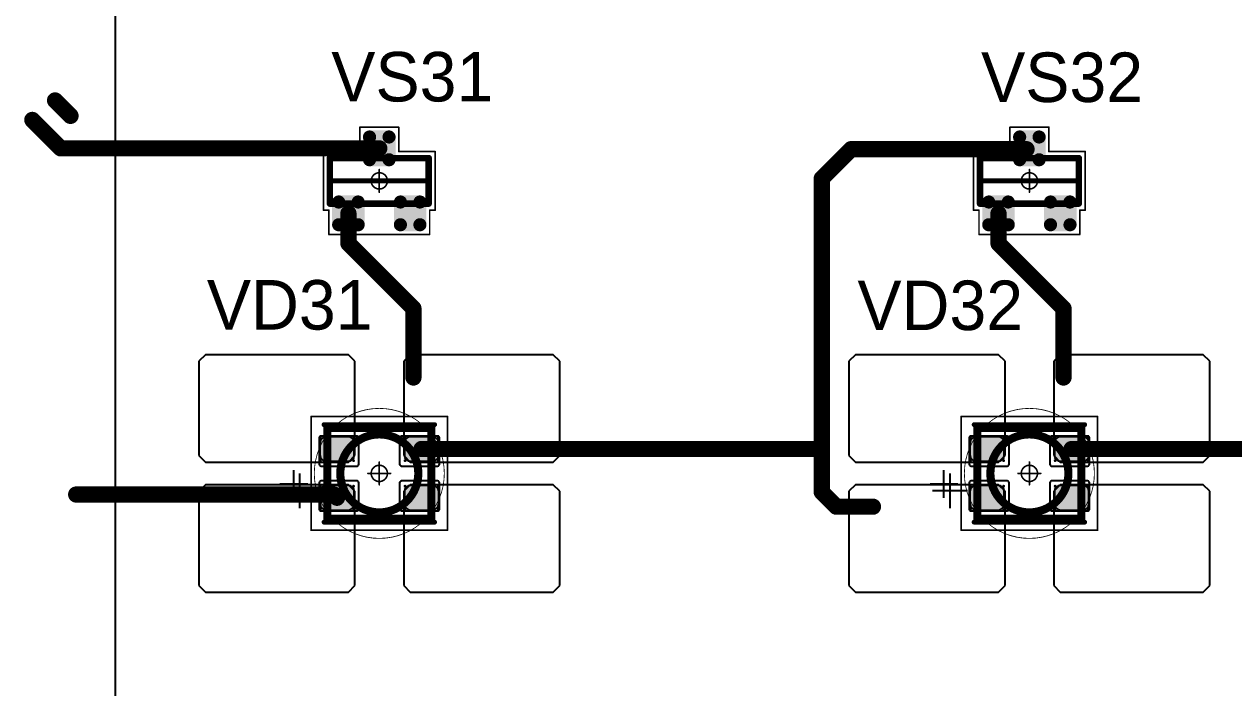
# Model space of a CAD drawing. Header units: millimetres. Extents: x 0 to 400, y 0 to 511.
# Drawn here: x 49.07 to 86.29, y 214.9 to 235.32 of the extents above; entities that cross this region are included whole.
import ezdxf

# ---------------------------------------------------------------- set-up
doc = ezdxf.new("R2010")
doc.units = ezdxf.units.MM
for name, color, linetype in [('Mechanical13', 56, 'Continuous'), ('Mechanical15', 56, 'Continuous'), ('Mechanical2', 216, 'Continuous'), ('TopLayer', 1, 'Continuous'), ('TopOverlay', 2, 'Continuous'), ('TopPaste', 8, 'Continuous'), ('TopSolder', 216, 'Continuous')]:
    doc.layers.add(name, color=color, linetype=linetype)

# ---------------------------------------------------------------- blocks, each defined once
blk = doc.blocks.new('SOT23_565')
at = {"layer": 'Mechanical13', "const_width": 0.2}
for points in [[(-0.7, 1.52), (0.7, 1.52)], [(-0.7, 1.52), (-0.7, -1.52)], [(0.7, 1.52), (0.7, -1.52)], [(-0.7, -1.52), (0.7, -1.52)]]:
    blk.add_lwpolyline(points, dxfattribs=at)
at = {"layer": 'Mechanical13', "const_width": 0.1}
for points in [[(-0.75, 1.52, 1), (-0.65, 1.52, 1)], [(-0.75, 1.52, 1), (-0.65, 1.52, 1)], [(0.65, 1.52, 1), (0.75, 1.52, 1)], [(0.65, 1.52, 1), (0.75, 1.52, 1)], [(-0.75, -1.52, 1), (-0.65, -1.52, 1)], [(-0.75, -1.52, 1), (-0.65, -1.52, 1)], [(0.65, -1.52, 1), (0.75, -1.52, 1)], [(0.65, -1.52, 1), (0.75, -1.52, 1)]]:
    blk.add_lwpolyline(points, format="xyb", close=True, dxfattribs=at)
at = {"layer": 'Mechanical15', "const_width": 0.05}
for points in [[(-1.65, 1.55), (-1.65, -1.55)], [(-1.65, 1.55), (-0.9, 1.55)], [(-0.9, 1.72), (-0.9, 1.55)], [(-0.9, 1.72), (0.9, 1.72)], [(0.9, 1.72), (0.9, 0.6)], [(0, 0.35), (0, -0.35)], [(0.9, 0.6), (1.65, 0.6)], [(1.65, 0.6), (1.65, -0.6)], [(-0.35, 0), (0.35, 0)], [(0.9, -0.6), (1.65, -0.6)], [(0.9, -0.6), (0.9, -1.72)], [(-1.65, -1.55), (-0.9, -1.55)], [(-0.9, -1.55), (-0.9, -1.72)], [(-0.9, -1.72), (0.9, -1.72)]]:
    blk.add_lwpolyline(points, dxfattribs=at)
at = {"layer": 'Mechanical15'}
for points, const_width in [([(-1.662, 1.55, 1), (-1.637, 1.55, 1)], 0.025), ([(-1.662, 1.55, 1), (-1.637, 1.55, 1)], 0.025), ([(-0.913, 1.72, 1), (-0.888, 1.72, 1)], 0.025), ([(-0.913, 1.72, 1), (-0.888, 1.72, 1)], 0.025), ([(-0.913, 1.55, 1), (-0.888, 1.55, 1)], 0.025), ([(-0.913, 1.55, 1), (-0.888, 1.55, 1)], 0.025), ([(0.888, 1.72, 1), (0.913, 1.72, 1)], 0.025), ([(0.888, 1.72, 1), (0.913, 1.72, 1)], 0.025), ([(-0.012, 0.35, 1), (0.012, 0.35, 1)], 0.025), ([(0.888, 0.6, 1), (0.913, 0.6, 1)], 0.025), ([(0.888, 0.6, 1), (0.913, 0.6, 1)], 0.025), ([(1.637, 0.6, 1), (1.662, 0.6, 1)], 0.025), ([(1.637, 0.6, 1), (1.662, 0.6, 1)], 0.025), ([(-0.362, 0, 1), (-0.337, 0, 1)], 0.025), ([(0.25, 0, 1), (-0.25, 0, 1)], 0.05), ([(-0.262, 0, 1), (-0.238, 0, 1)], 0.025), ([(0.238, 0, 1), (0.262, 0, 1)], 0.025), ([(0.337, 0, 1), (0.362, 0, 1)], 0.025), ([(-0.012, -0.35, 1), (0.012, -0.35, 1)], 0.025), ([(0.888, -0.6, 1), (0.913, -0.6, 1)], 0.025), ([(0.888, -0.6, 1), (0.913, -0.6, 1)], 0.025), ([(1.637, -0.6, 1), (1.662, -0.6, 1)], 0.025), ([(1.637, -0.6, 1), (1.662, -0.6, 1)], 0.025), ([(-1.662, -1.55, 1), (-1.637, -1.55, 1)], 0.025), ([(-1.662, -1.55, 1), (-1.637, -1.55, 1)], 0.025), ([(-0.913, -1.55, 1), (-0.888, -1.55, 1)], 0.025), ([(-0.913, -1.55, 1), (-0.888, -1.55, 1)], 0.025), ([(-0.913, -1.72, 1), (-0.888, -1.72, 1)], 0.025), ([(-0.913, -1.72, 1), (-0.888, -1.72, 1)], 0.025), ([(0.888, -1.72, 1), (0.913, -1.72, 1)], 0.025), ([(0.888, -1.72, 1), (0.913, -1.72, 1)], 0.025)]:
    blk.add_lwpolyline(points, format="xyb", close=True, dxfattribs=dict(at, const_width=const_width))
at = {"layer": 'TopLayer', "const_width": 0.1}
for points in [[(-1.4, 1.25, 1), (-1.3, 1.25, 1)], [(-0.7, 1.25, 1), (-0.6, 1.25, 1)], [(-1.4, 0.65, 1), (-1.3, 0.65, 1)], [(-0.7, 0.65, 1), (-0.6, 0.65, 1)], [(0.6, 0.3, 1), (0.7, 0.3, 1)], [(1.3, 0.3, 1), (1.4, 0.3, 1)], [(0.6, -0.3, 1), (0.7, -0.3, 1)], [(1.3, -0.3, 1), (1.4, -0.3, 1)], [(-1.4, -0.65, 1), (-1.3, -0.65, 1)], [(-0.7, -0.65, 1), (-0.6, -0.65, 1)], [(-1.4, -1.25, 1), (-1.3, -1.25, 1)], [(-0.7, -1.25, 1), (-0.6, -1.25, 1)]]:
    blk.add_lwpolyline(points, format="xyb", close=True, dxfattribs=at)
at = {"layer": 'TopLayer'}
for points in [[(-1.45, 1.25), (-1.45, 0.65), (-0.55, 1.25), (-0.55, 0.65)], [(-1.35, 1.35), (-1.35, 0.55), (-0.65, 1.35), (-0.65, 0.55)], [(0.65, 0.4), (0.65, -0.4), (1.35, 0.4), (1.35, -0.4)], [(0.55, 0.3), (0.55, -0.3), (1.45, 0.3), (1.45, -0.3)], [(-1.45, -0.65), (-1.45, -1.25), (-0.55, -0.65), (-0.55, -1.25)], [(-1.35, -0.55), (-1.35, -1.35), (-0.65, -0.55), (-0.65, -1.35)]]:
    blk.add_solid(points, dxfattribs=at)
at = {"layer": 'TopOverlay', "const_width": 0.15}
blk.add_lwpolyline([(0, 1.5), (0, -1.5)], dxfattribs=at)
at = {"layer": 'TopOverlay', "const_width": 0.075}
for points in [[(-0.038, 1.5, 1), (0.038, 1.5, 1)], [(-0.038, -1.5, 1), (0.038, -1.5, 1)]]:
    blk.add_lwpolyline(points, format="xyb", close=True, dxfattribs=at)
at = {"layer": 'TopPaste', "const_width": 0.075}
for points in [[(-1.387, 1.25, 1), (-1.313, 1.25, 1)], [(-0.687, 1.25, 1), (-0.613, 1.25, 1)], [(-1.387, 0.65, 1), (-1.313, 0.65, 1)], [(-0.687, 0.65, 1), (-0.613, 0.65, 1)], [(0.613, 0.3, 1), (0.687, 0.3, 1)], [(1.313, 0.3, 1), (1.387, 0.3, 1)], [(0.613, -0.3, 1), (0.687, -0.3, 1)], [(1.313, -0.3, 1), (1.387, -0.3, 1)], [(-1.387, -0.65, 1), (-1.313, -0.65, 1)], [(-0.687, -0.65, 1), (-0.613, -0.65, 1)], [(-1.387, -1.25, 1), (-1.313, -1.25, 1)], [(-0.687, -1.25, 1), (-0.613, -1.25, 1)]]:
    blk.add_lwpolyline(points, format="xyb", close=True, dxfattribs=at)
at = {"layer": 'TopPaste'}
for points in [[(-1.425, 1.25), (-1.425, 0.65), (-0.575, 1.25), (-0.575, 0.65)], [(-1.35, 1.325), (-1.35, 0.575), (-0.65, 1.325), (-0.65, 0.575)], [(0.65, 0.375), (0.65, -0.375), (1.35, 0.375), (1.35, -0.375)], [(0.575, 0.3), (0.575, -0.3), (1.425, 0.3), (1.425, -0.3)], [(-1.425, -0.65), (-1.425, -1.25), (-0.575, -0.65), (-0.575, -1.25)], [(-1.35, -0.575), (-1.35, -1.325), (-0.65, -0.575), (-0.65, -1.325)]]:
    blk.add_solid(points, dxfattribs=at)
at = {"layer": 'TopSolder', "const_width": 0.202}
for points in [[(-1.451, 1.25, 1), (-1.249, 1.25, 1)], [(-0.751, 1.25, 1), (-0.549, 1.25, 1)], [(-1.451, 0.65, 1), (-1.249, 0.65, 1)], [(-0.751, 0.65, 1), (-0.549, 0.65, 1)], [(0.549, 0.3, 1), (0.751, 0.3, 1)], [(1.249, 0.3, 1), (1.451, 0.3, 1)], [(0.549, -0.3, 1), (0.751, -0.3, 1)], [(1.249, -0.3, 1), (1.451, -0.3, 1)], [(-1.451, -0.65, 1), (-1.249, -0.65, 1)], [(-0.751, -0.65, 1), (-0.549, -0.65, 1)], [(-1.451, -1.25, 1), (-1.249, -1.25, 1)], [(-0.751, -1.25, 1), (-0.549, -1.25, 1)]]:
    blk.add_lwpolyline(points, format="xyb", close=True, dxfattribs=at)
at = {"layer": 'TopSolder'}
for points in [[(-1.552, 1.25), (-1.552, 0.65), (-0.448, 1.25), (-0.448, 0.65)], [(-1.35, 1.452), (-1.35, 0.448), (-0.65, 1.452), (-0.65, 0.448)], [(0.65, 0.502), (0.65, -0.502), (1.35, 0.502), (1.35, -0.502)], [(0.448, 0.3), (0.448, -0.3), (1.552, 0.3), (1.552, -0.3)], [(-1.552, -0.65), (-1.552, -1.25), (-0.448, -0.65), (-0.448, -1.25)], [(-1.35, -0.448), (-1.35, -1.452), (-0.65, -0.448), (-0.65, -1.452)]]:
    blk.add_solid(points, dxfattribs=at)
blk = doc.blocks.new('SOT23_566')
at = {"layer": 'Mechanical13', "const_width": 0.2}
for points in [[(-0.7, 1.52), (0.7, 1.52)], [(-0.7, 1.52), (-0.7, -1.52)], [(0.7, 1.52), (0.7, -1.52)], [(-0.7, -1.52), (0.7, -1.52)]]:
    blk.add_lwpolyline(points, dxfattribs=at)
at = {"layer": 'Mechanical13', "const_width": 0.1}
for points in [[(-0.75, 1.52, 1), (-0.65, 1.52, 1)], [(-0.75, 1.52, 1), (-0.65, 1.52, 1)], [(0.65, 1.52, 1), (0.75, 1.52, 1)], [(0.65, 1.52, 1), (0.75, 1.52, 1)], [(-0.75, -1.52, 1), (-0.65, -1.52, 1)], [(-0.75, -1.52, 1), (-0.65, -1.52, 1)], [(0.65, -1.52, 1), (0.75, -1.52, 1)], [(0.65, -1.52, 1), (0.75, -1.52, 1)]]:
    blk.add_lwpolyline(points, format="xyb", close=True, dxfattribs=at)
at = {"layer": 'Mechanical15', "const_width": 0.05}
for points in [[(-1.65, 1.55), (-1.65, -1.55)], [(-1.65, 1.55), (-0.9, 1.55)], [(-0.9, 1.72), (-0.9, 1.55)], [(-0.9, 1.72), (0.9, 1.72)], [(0.9, 1.72), (0.9, 0.6)], [(0, 0.35), (0, -0.35)], [(0.9, 0.6), (1.65, 0.6)], [(1.65, 0.6), (1.65, -0.6)], [(-0.35, 0), (0.35, 0)], [(0.9, -0.6), (1.65, -0.6)], [(0.9, -0.6), (0.9, -1.72)], [(-1.65, -1.55), (-0.9, -1.55)], [(-0.9, -1.55), (-0.9, -1.72)], [(-0.9, -1.72), (0.9, -1.72)]]:
    blk.add_lwpolyline(points, dxfattribs=at)
at = {"layer": 'Mechanical15'}
for points, const_width in [([(-1.662, 1.55, 1), (-1.637, 1.55, 1)], 0.025), ([(-1.662, 1.55, 1), (-1.637, 1.55, 1)], 0.025), ([(-0.913, 1.72, 1), (-0.888, 1.72, 1)], 0.025), ([(-0.913, 1.72, 1), (-0.888, 1.72, 1)], 0.025), ([(-0.913, 1.55, 1), (-0.888, 1.55, 1)], 0.025), ([(-0.913, 1.55, 1), (-0.888, 1.55, 1)], 0.025), ([(0.888, 1.72, 1), (0.913, 1.72, 1)], 0.025), ([(0.888, 1.72, 1), (0.913, 1.72, 1)], 0.025), ([(-0.012, 0.35, 1), (0.012, 0.35, 1)], 0.025), ([(0.888, 0.6, 1), (0.913, 0.6, 1)], 0.025), ([(0.888, 0.6, 1), (0.913, 0.6, 1)], 0.025), ([(1.637, 0.6, 1), (1.662, 0.6, 1)], 0.025), ([(1.637, 0.6, 1), (1.662, 0.6, 1)], 0.025), ([(-0.362, 0, 1), (-0.337, 0, 1)], 0.025), ([(0.25, 0, 1), (-0.25, 0, 1)], 0.05), ([(-0.262, 0, 1), (-0.238, 0, 1)], 0.025), ([(0.238, 0, 1), (0.262, 0, 1)], 0.025), ([(0.337, 0, 1), (0.362, 0, 1)], 0.025), ([(-0.012, -0.35, 1), (0.012, -0.35, 1)], 0.025), ([(0.888, -0.6, 1), (0.913, -0.6, 1)], 0.025), ([(0.888, -0.6, 1), (0.913, -0.6, 1)], 0.025), ([(1.637, -0.6, 1), (1.662, -0.6, 1)], 0.025), ([(1.637, -0.6, 1), (1.662, -0.6, 1)], 0.025), ([(-1.662, -1.55, 1), (-1.637, -1.55, 1)], 0.025), ([(-1.662, -1.55, 1), (-1.637, -1.55, 1)], 0.025), ([(-0.913, -1.55, 1), (-0.888, -1.55, 1)], 0.025), ([(-0.913, -1.55, 1), (-0.888, -1.55, 1)], 0.025), ([(-0.913, -1.72, 1), (-0.888, -1.72, 1)], 0.025), ([(-0.913, -1.72, 1), (-0.888, -1.72, 1)], 0.025), ([(0.888, -1.72, 1), (0.913, -1.72, 1)], 0.025), ([(0.888, -1.72, 1), (0.913, -1.72, 1)], 0.025)]:
    blk.add_lwpolyline(points, format="xyb", close=True, dxfattribs=dict(at, const_width=const_width))
at = {"layer": 'TopLayer', "const_width": 0.1}
for points in [[(-1.4, 1.25, 1), (-1.3, 1.25, 1)], [(-0.7, 1.25, 1), (-0.6, 1.25, 1)], [(-1.4, 0.65, 1), (-1.3, 0.65, 1)], [(-0.7, 0.65, 1), (-0.6, 0.65, 1)], [(0.6, 0.3, 1), (0.7, 0.3, 1)], [(1.3, 0.3, 1), (1.4, 0.3, 1)], [(0.6, -0.3, 1), (0.7, -0.3, 1)], [(1.3, -0.3, 1), (1.4, -0.3, 1)], [(-1.4, -0.65, 1), (-1.3, -0.65, 1)], [(-0.7, -0.65, 1), (-0.6, -0.65, 1)], [(-1.4, -1.25, 1), (-1.3, -1.25, 1)], [(-0.7, -1.25, 1), (-0.6, -1.25, 1)]]:
    blk.add_lwpolyline(points, format="xyb", close=True, dxfattribs=at)
at = {"layer": 'TopLayer'}
for points in [[(-1.45, 1.25), (-1.45, 0.65), (-0.55, 1.25), (-0.55, 0.65)], [(-1.35, 1.35), (-1.35, 0.55), (-0.65, 1.35), (-0.65, 0.55)], [(0.65, 0.4), (0.65, -0.4), (1.35, 0.4), (1.35, -0.4)], [(0.55, 0.3), (0.55, -0.3), (1.45, 0.3), (1.45, -0.3)], [(-1.45, -0.65), (-1.45, -1.25), (-0.55, -0.65), (-0.55, -1.25)], [(-1.35, -0.55), (-1.35, -1.35), (-0.65, -0.55), (-0.65, -1.35)]]:
    blk.add_solid(points, dxfattribs=at)
at = {"layer": 'TopOverlay', "const_width": 0.15}
blk.add_lwpolyline([(0, 1.5), (0, -1.5)], dxfattribs=at)
at = {"layer": 'TopOverlay', "const_width": 0.075}
for points in [[(-0.038, 1.5, 1), (0.038, 1.5, 1)], [(-0.038, -1.5, 1), (0.038, -1.5, 1)]]:
    blk.add_lwpolyline(points, format="xyb", close=True, dxfattribs=at)
at = {"layer": 'TopPaste', "const_width": 0.075}
for points in [[(-1.387, 1.25, 1), (-1.313, 1.25, 1)], [(-0.687, 1.25, 1), (-0.613, 1.25, 1)], [(-1.387, 0.65, 1), (-1.313, 0.65, 1)], [(-0.687, 0.65, 1), (-0.613, 0.65, 1)], [(0.613, 0.3, 1), (0.687, 0.3, 1)], [(1.313, 0.3, 1), (1.387, 0.3, 1)], [(0.613, -0.3, 1), (0.687, -0.3, 1)], [(1.313, -0.3, 1), (1.387, -0.3, 1)], [(-1.387, -0.65, 1), (-1.313, -0.65, 1)], [(-0.687, -0.65, 1), (-0.613, -0.65, 1)], [(-1.387, -1.25, 1), (-1.313, -1.25, 1)], [(-0.687, -1.25, 1), (-0.613, -1.25, 1)]]:
    blk.add_lwpolyline(points, format="xyb", close=True, dxfattribs=at)
at = {"layer": 'TopPaste'}
for points in [[(-1.425, 1.25), (-1.425, 0.65), (-0.575, 1.25), (-0.575, 0.65)], [(-1.35, 1.325), (-1.35, 0.575), (-0.65, 1.325), (-0.65, 0.575)], [(0.65, 0.375), (0.65, -0.375), (1.35, 0.375), (1.35, -0.375)], [(0.575, 0.3), (0.575, -0.3), (1.425, 0.3), (1.425, -0.3)], [(-1.425, -0.65), (-1.425, -1.25), (-0.575, -0.65), (-0.575, -1.25)], [(-1.35, -0.575), (-1.35, -1.325), (-0.65, -0.575), (-0.65, -1.325)]]:
    blk.add_solid(points, dxfattribs=at)
at = {"layer": 'TopSolder', "const_width": 0.202}
for points in [[(-1.451, 1.25, 1), (-1.249, 1.25, 1)], [(-0.751, 1.25, 1), (-0.549, 1.25, 1)], [(-1.451, 0.65, 1), (-1.249, 0.65, 1)], [(-0.751, 0.65, 1), (-0.549, 0.65, 1)], [(0.549, 0.3, 1), (0.751, 0.3, 1)], [(1.249, 0.3, 1), (1.451, 0.3, 1)], [(0.549, -0.3, 1), (0.751, -0.3, 1)], [(1.249, -0.3, 1), (1.451, -0.3, 1)], [(-1.451, -0.65, 1), (-1.249, -0.65, 1)], [(-0.751, -0.65, 1), (-0.549, -0.65, 1)], [(-1.451, -1.25, 1), (-1.249, -1.25, 1)], [(-0.751, -1.25, 1), (-0.549, -1.25, 1)]]:
    blk.add_lwpolyline(points, format="xyb", close=True, dxfattribs=at)
at = {"layer": 'TopSolder'}
for points in [[(-1.552, 1.25), (-1.552, 0.65), (-0.448, 1.25), (-0.448, 0.65)], [(-1.35, 1.452), (-1.35, 0.448), (-0.65, 1.452), (-0.65, 0.448)], [(0.65, 0.502), (0.65, -0.502), (1.35, 0.502), (1.35, -0.502)], [(0.448, 0.3), (0.448, -0.3), (1.552, 0.3), (1.552, -0.3)], [(-1.552, -0.65), (-1.552, -1.25), (-0.448, -0.65), (-0.448, -1.25)], [(-1.35, -0.448), (-1.35, -1.452), (-0.65, -0.448), (-0.65, -1.452)]]:
    blk.add_solid(points, dxfattribs=at)
blk = doc.blocks.new('E65F_769')
at = {"layer": 'Mechanical13'}
for p, q in [((2.441, 1.071), (2.441, 0)), ((1.905, 0.536), (2.976, 0.536))]:
    blk.add_line(p, q, dxfattribs=at)
at = {"layer": 'Mechanical13', "const_width": 0.25}
for points in [[(-1.6, 1.4), (-1.6, -1.4)], [(1.6, 1.4), (-1.6, 1.4)], [(1.6, 1.4), (1.6, -1.4)], [(1.6, -1.4), (-1.6, -1.4)]]:
    blk.add_lwpolyline(points, dxfattribs=at)
at = {"layer": 'Mechanical13'}
for points, const_width in [([(-1.663, 1.4, 1), (-1.538, 1.4, 1)], 0.125), ([(-1.663, 1.4, 1), (-1.538, 1.4, 1)], 0.125), ([(1.537, 1.4, 1), (1.662, 1.4, 1)], 0.125), ([(1.537, 1.4, 1), (1.662, 1.4, 1)], 0.125), ([(1.2, 0, 1), (-1.2, 0, 1)], 0.25), ([(-1.263, 0, 1), (-1.138, 0, 1)], 0.125), ([(1.137, 0, 1), (1.262, 0, 1)], 0.125), ([(-1.663, -1.4, 1), (-1.538, -1.4, 1)], 0.125), ([(-1.663, -1.4, 1), (-1.538, -1.4, 1)], 0.125), ([(1.537, -1.4, 1), (1.662, -1.4, 1)], 0.125), ([(1.537, -1.4, 1), (1.662, -1.4, 1)], 0.125)]:
    blk.add_lwpolyline(points, format="xyb", close=True, dxfattribs=dict(at, const_width=const_width))
at = {"layer": 'Mechanical15', "const_width": 0.05}
for points in [[(2.1, 1.75), (-2.1, 1.75)], [(-2.1, 1.75), (-2.1, -1.75)], [(2.1, 1.75), (2.1, -1.75)], [(0, 0.35), (0, -0.35)], [(0, 0.35), (0, -0.35)], [(0.35, 0), (-0.35, 0)], [(0.35, 0), (-0.35, 0)], [(2.1, -1.75), (-2.1, -1.75)]]:
    blk.add_lwpolyline(points, dxfattribs=at)
at = {"layer": 'Mechanical15'}
for points, const_width in [([(-2.113, 1.75, 1), (-2.088, 1.75, 1)], 0.025), ([(-2.113, 1.75, 1), (-2.088, 1.75, 1)], 0.025), ([(2.087, 1.75, 1), (2.112, 1.75, 1)], 0.025), ([(2.087, 1.75, 1), (2.112, 1.75, 1)], 0.025), ([(-0.013, 0.35, 1), (0.012, 0.35, 1)], 0.025), ([(-0.013, 0.35, 1), (0.012, 0.35, 1)], 0.025), ([(-0.363, 0, 1), (-0.338, 0, 1)], 0.025), ([(-0.363, 0, 1), (-0.338, 0, 1)], 0.025), ([(0.25, 0, 1), (-0.25, 0, 1)], 0.05), ([(0.25, 0, 1), (-0.25, 0, 1)], 0.05), ([(-0.263, 0, 1), (-0.238, 0, 1)], 0.025), ([(-0.263, 0, 1), (-0.238, 0, 1)], 0.025), ([(0.237, 0, 1), (0.262, 0, 1)], 0.025), ([(0.237, 0, 1), (0.262, 0, 1)], 0.025), ([(0.337, 0, 1), (0.362, 0, 1)], 0.025), ([(0.337, 0, 1), (0.362, 0, 1)], 0.025), ([(-0.013, -0.35, 1), (0.012, -0.35, 1)], 0.025), ([(-0.013, -0.35, 1), (0.012, -0.35, 1)], 0.025), ([(-2.113, -1.75, 1), (-2.088, -1.75, 1)], 0.025), ([(-2.113, -1.75, 1), (-2.088, -1.75, 1)], 0.025), ([(2.087, -1.75, 1), (2.112, -1.75, 1)], 0.025), ([(2.087, -1.75, 1), (2.112, -1.75, 1)], 0.025)]:
    blk.add_lwpolyline(points, format="xyb", close=True, dxfattribs=dict(at, const_width=const_width))
at = {"layer": 'TopLayer'}
for p, q in [((-5.35, 3.65), (-5.55, 3.45)), ((-5.55, 3.45), (-5.55, 3.45)), ((-5.55, 3.45), (-5.55, 0.55)), ((-0.95, 3.65), (-5.35, 3.65)), ((-5.35, 3.65), (-5.35, 3.65)), ((-0.75, 3.45), (-0.95, 3.65)), ((-0.75, 0.55), (-0.75, 3.45)), ((0.95, 3.65), (0.75, 3.45)), ((0.75, 3.45), (0.75, 3.45)), ((0.75, 3.45), (0.75, 0.55)), ((5.35, 3.65), (0.95, 3.65)), ((0.95, 3.65), (0.95, 3.65)), ((5.55, 3.45), (5.35, 3.65)), ((5.55, 0.55), (5.55, 3.45)), ((-5.55, 0.55), (-5.35, 0.35)), ((-0.95, 0.35), (-0.75, 0.55)), ((0.75, 0.55), (0.95, 0.35)), ((5.35, 0.35), (5.55, 0.55)), ((-5.35, 0.35), (-0.95, 0.35)), ((0.95, 0.35), (5.35, 0.35)), ((-5.35, -0.35), (-5.55, -0.55)), ((-0.95, -0.35), (-5.35, -0.35)), ((-5.35, -0.35), (-5.35, -0.35)), ((-0.75, -0.55), (-0.95, -0.35)), ((0.95, -0.35), (0.75, -0.55)), ((5.35, -0.35), (0.95, -0.35)), ((0.95, -0.35), (0.95, -0.35)), ((5.55, -0.55), (5.35, -0.35)), ((-5.55, -0.55), (-5.55, -0.55)), ((-5.55, -0.55), (-5.55, -3.45)), ((-0.75, -3.45), (-0.75, -0.55)), ((0.75, -0.55), (0.75, -0.55)), ((0.75, -0.55), (0.75, -3.45)), ((5.55, -3.45), (5.55, -0.55)), ((-5.55, -3.45), (-5.35, -3.65)), ((-5.35, -3.65), (-0.95, -3.65)), ((-0.95, -3.65), (-0.75, -3.45)), ((0.75, -3.45), (0.95, -3.65)), ((0.95, -3.65), (5.35, -3.65)), ((5.35, -3.65), (5.55, -3.45))]:
    blk.add_line(p, q, dxfattribs=at)
at = {"layer": 'TopLayer', "const_width": 0.04}
for points in [[(-1.83, 1.11, 1), (-1.79, 1.11, 1)], [(-0.81, 1.11, 1), (-0.77, 1.11, 1)], [(0.77, 1.11, 1), (0.81, 1.11, 1)], [(1.79, 1.11, 1), (1.83, 1.11, 1)], [(-1.83, 0.39, 1), (-1.79, 0.39, 1)], [(-0.81, 0.39, 1), (-0.77, 0.39, 1)], [(0.77, 0.39, 1), (0.81, 0.39, 1)], [(1.79, 0.39, 1), (1.83, 0.39, 1)], [(-1.83, -0.39, 1), (-1.79, -0.39, 1)], [(-0.81, -0.39, 1), (-0.77, -0.39, 1)], [(0.77, -0.39, 1), (0.81, -0.39, 1)], [(1.79, -0.39, 1), (1.83, -0.39, 1)], [(-1.83, -1.11, 1), (-1.79, -1.11, 1)], [(-0.81, -1.11, 1), (-0.77, -1.11, 1)], [(0.77, -1.11, 1), (0.81, -1.11, 1)], [(1.79, -1.11, 1), (1.83, -1.11, 1)]]:
    blk.add_lwpolyline(points, format="xyb", close=True, dxfattribs=at)
at = {"layer": 'TopLayer'}
for points in [[(-1.81, 1.15), (-1.81, 0.35), (-0.79, 1.15), (-0.79, 0.35)], [(0.79, 1.15), (0.79, 0.35), (1.81, 1.15), (1.81, 0.35)], [(-1.85, 1.11), (-1.85, 0.39), (-0.75, 1.11), (-0.75, 0.39)], [(0.75, 1.11), (0.75, 0.39), (1.85, 1.11), (1.85, 0.39)], [(-1.81, -0.35), (-1.81, -1.15), (-0.79, -0.35), (-0.79, -1.15)], [(0.79, -0.35), (0.79, -1.15), (1.81, -0.35), (1.81, -1.15)], [(-1.85, -0.39), (-1.85, -1.11), (-0.75, -0.39), (-0.75, -1.11)], [(0.75, -0.39), (0.75, -1.11), (1.85, -0.39), (1.85, -1.11)]]:
    blk.add_solid(points, dxfattribs=at)
at = {"layer": 'TopOverlay'}
for p, q in [((2.628, 0.757), (2.628, -0.1)), ((2.2, 0.328), (3.057, 0.328))]:
    blk.add_line(p, q, dxfattribs=at)
at = {"layer": 'TopOverlay', "const_width": 0.15}
for points in [[(1.7, 1.5), (-1.7, 1.5)], [(1.7, -1.5), (-1.7, -1.5)]]:
    blk.add_lwpolyline(points, dxfattribs=at)
at = {"layer": 'TopOverlay', "const_width": 0.075}
for points in [[(-1.738, 1.5, 1), (-1.663, 1.5, 1)], [(1.662, 1.5, 1), (1.737, 1.5, 1)], [(-1.738, -1.5, 1), (-1.663, -1.5, 1)], [(1.662, -1.5, 1), (1.737, -1.5, 1)]]:
    blk.add_lwpolyline(points, format="xyb", close=True, dxfattribs=at)
at = {"layer": 'TopPaste'}
for p, q in [((-1.638, 1.129), (-1.711, 1.114)), ((-0.963, 1.129), (-1.638, 1.129)), ((-0.889, 1.114), (-0.963, 1.129)), ((0.962, 1.129), (0.889, 1.114)), ((1.637, 1.129), (0.962, 1.129)), ((1.711, 1.114), (1.637, 1.129)), ((-1.814, 1.011), (-1.829, 0.938)), ((-1.829, 0.938), (-1.829, 0.563)), ((-1.773, 1.073), (-1.814, 1.011)), ((-1.711, 1.114), (-1.773, 1.073)), ((-0.827, 1.073), (-0.889, 1.114)), ((-0.786, 1.011), (-0.827, 1.073)), ((-0.771, 0.938), (-0.786, 1.011)), ((-0.771, 0.563), (-0.771, 0.938)), ((0.786, 1.011), (0.771, 0.938)), ((0.771, 0.938), (0.771, 0.563)), ((0.827, 1.073), (0.786, 1.011)), ((0.889, 1.114), (0.827, 1.073)), ((1.773, 1.073), (1.711, 1.114)), ((1.814, 1.011), (1.773, 1.073)), ((1.829, 0.938), (1.814, 1.011)), ((1.829, 0.563), (1.829, 0.938)), ((-1.829, 0.563), (-1.814, 0.489)), ((-1.814, 0.489), (-1.773, 0.427)), ((-1.773, 0.427), (-1.711, 0.386)), ((-1.711, 0.386), (-1.638, 0.371)), ((-0.963, 0.371), (-0.889, 0.386)), ((-0.889, 0.386), (-0.827, 0.427)), ((-0.827, 0.427), (-0.786, 0.489)), ((-0.786, 0.489), (-0.771, 0.563)), ((0.771, 0.563), (0.786, 0.489)), ((0.786, 0.489), (0.827, 0.427)), ((0.827, 0.427), (0.889, 0.386)), ((0.889, 0.386), (0.962, 0.371)), ((1.637, 0.371), (1.711, 0.386)), ((1.711, 0.386), (1.773, 0.427)), ((1.773, 0.427), (1.814, 0.489)), ((1.814, 0.489), (1.829, 0.563)), ((-1.638, 0.371), (-0.963, 0.371)), ((0.962, 0.371), (1.637, 0.371)), ((-1.638, -0.371), (-1.711, -0.386)), ((-0.963, -0.371), (-1.638, -0.371)), ((-0.889, -0.386), (-0.963, -0.371)), ((0.962, -0.371), (0.889, -0.386)), ((1.637, -0.371), (0.962, -0.371)), ((1.711, -0.386), (1.637, -0.371)), ((-1.814, -0.489), (-1.829, -0.563)), ((-1.829, -0.563), (-1.829, -0.938)), ((-1.773, -0.427), (-1.814, -0.489)), ((-1.711, -0.386), (-1.773, -0.427)), ((-0.827, -0.427), (-0.889, -0.386)), ((-0.786, -0.489), (-0.827, -0.427)), ((-0.771, -0.563), (-0.786, -0.489)), ((-0.771, -0.938), (-0.771, -0.563)), ((0.786, -0.489), (0.771, -0.563)), ((0.771, -0.563), (0.771, -0.938)), ((0.827, -0.427), (0.786, -0.489)), ((0.889, -0.386), (0.827, -0.427)), ((1.773, -0.427), (1.711, -0.386)), ((1.814, -0.489), (1.773, -0.427)), ((1.829, -0.563), (1.814, -0.489)), ((1.829, -0.938), (1.829, -0.563)), ((-1.829, -0.938), (-1.814, -1.011)), ((-1.814, -1.011), (-1.773, -1.073)), ((-1.773, -1.073), (-1.711, -1.114)), ((-1.711, -1.114), (-1.638, -1.129)), ((-0.963, -1.129), (-0.889, -1.114)), ((-0.889, -1.114), (-0.827, -1.073)), ((-0.827, -1.073), (-0.786, -1.011)), ((-0.786, -1.011), (-0.771, -0.938)), ((0.771, -0.938), (0.786, -1.011)), ((0.786, -1.011), (0.827, -1.073)), ((0.827, -1.073), (0.889, -1.114)), ((0.889, -1.114), (0.962, -1.129)), ((1.637, -1.129), (1.711, -1.114)), ((1.711, -1.114), (1.773, -1.073)), ((1.773, -1.073), (1.814, -1.011)), ((1.814, -1.011), (1.829, -0.938)), ((-1.638, -1.129), (-0.963, -1.129)), ((0.962, -1.129), (1.637, -1.129))]:
    blk.add_line(p, q, dxfattribs=at)
at = {"layer": 'TopSolder'}
for p, q in [((-1.842, 1.129), (-1.85, 1.111)), ((-1.828, 1.143), (-1.842, 1.129)), ((-1.81, 1.151), (-1.828, 1.143)), ((-1.8, 1.151), (-1.81, 1.151)), ((-0.7, 1.151), (-1.8, 1.151)), ((-0.685, 1.151), (-0.7, 1.151)), ((-0.7, 1.151), (-0.7, 1.151)), ((-0.658, 1.139), (-0.685, 1.151)), ((-0.636, 1.118), (-0.658, 1.139)), ((-0.625, 1.09), (-0.636, 1.118)), ((0.636, 1.118), (0.625, 1.09)), ((0.657, 1.139), (0.636, 1.118)), ((0.685, 1.151), (0.657, 1.139)), ((0.7, 1.151), (0.685, 1.151)), ((1.8, 1.151), (0.7, 1.151)), ((1.81, 1.151), (1.8, 1.151)), ((1.8, 1.151), (1.8, 1.151)), ((1.828, 1.143), (1.81, 1.151)), ((1.842, 1.129), (1.828, 1.143)), ((1.85, 1.111), (1.842, 1.129)), ((-1.85, 1.111), (-1.85, 1.101)), ((-1.85, 1.101), (-1.85, 1.101)), ((-1.85, 1.101), (-1.85, 0.301)), ((-0.625, 1.076), (-0.625, 1.09)), ((-0.625, 0.301), (-0.625, 1.076)), ((0.625, 1.09), (0.625, 1.076)), ((0.625, 1.076), (0.625, 1.076)), ((0.625, 1.076), (0.625, 0.301)), ((1.85, 1.101), (1.85, 1.111)), ((1.85, 0.301), (1.85, 1.101)), ((-1.85, 0.301), (-1.85, 0.286)), ((-1.85, 0.286), (-1.839, 0.258)), ((-1.839, 0.258), (-1.818, 0.237)), ((-1.818, 0.237), (-1.79, 0.226)), ((-1.79, 0.226), (-1.775, 0.226)), ((-1.775, 0.226), (-1.775, 0.226)), ((-1.775, 0.226), (-0.7, 0.226)), ((-0.7, 0.226), (-0.685, 0.226)), ((-0.685, 0.226), (-0.658, 0.237)), ((-0.658, 0.237), (-0.636, 0.258)), ((-0.636, 0.258), (-0.625, 0.286)), ((-0.625, 0.286), (-0.625, 0.301)), ((-0.625, 0.301), (-0.625, 0.301)), ((0.625, 0.301), (0.625, 0.286)), ((0.625, 0.286), (0.636, 0.258)), ((0.636, 0.258), (0.657, 0.237)), ((0.657, 0.237), (0.685, 0.226)), ((0.685, 0.226), (0.7, 0.226)), ((0.7, 0.226), (0.7, 0.226)), ((0.7, 0.226), (1.775, 0.226)), ((1.775, 0.226), (1.79, 0.226)), ((1.79, 0.226), (1.817, 0.237)), ((1.817, 0.237), (1.839, 0.258)), ((1.839, 0.258), (1.85, 0.286)), ((1.85, 0.286), (1.85, 0.301)), ((1.85, 0.301), (1.85, 0.301)), ((-1.839, -0.257), (-1.85, -0.285)), ((-1.85, -0.285), (-1.85, -0.299)), ((-1.85, -0.299), (-1.85, -0.299)), ((-1.85, -0.299), (-1.85, -1.099)), ((-1.818, -0.236), (-1.839, -0.257)), ((-1.79, -0.224), (-1.818, -0.236)), ((-1.775, -0.224), (-1.79, -0.224)), ((-0.7, -0.224), (-1.775, -0.224)), ((-0.685, -0.224), (-0.7, -0.224)), ((-0.7, -0.224), (-0.7, -0.224)), ((-0.658, -0.236), (-0.685, -0.224)), ((-0.636, -0.257), (-0.658, -0.236)), ((-0.625, -0.285), (-0.636, -0.257)), ((-0.625, -0.299), (-0.625, -0.285)), ((-0.625, -1.074), (-0.625, -0.299)), ((0.636, -0.257), (0.625, -0.285)), ((0.625, -0.285), (0.625, -0.299)), ((0.625, -0.299), (0.625, -0.299)), ((0.625, -0.299), (0.625, -1.074)), ((0.657, -0.236), (0.636, -0.257)), ((0.685, -0.224), (0.657, -0.236)), ((0.7, -0.224), (0.685, -0.224)), ((1.775, -0.224), (0.7, -0.224)), ((1.79, -0.224), (1.775, -0.224)), ((1.775, -0.224), (1.775, -0.224)), ((1.817, -0.236), (1.79, -0.224)), ((1.839, -0.257), (1.817, -0.236)), ((1.85, -0.285), (1.839, -0.257)), ((1.85, -0.299), (1.85, -0.285)), ((1.85, -1.099), (1.85, -0.299)), ((-1.85, -1.099), (-1.85, -1.109)), ((-1.85, -1.109), (-1.842, -1.128)), ((-0.636, -1.117), (-0.625, -1.089)), ((-0.625, -1.089), (-0.625, -1.074)), ((-0.625, -1.074), (-0.625, -1.074)), ((0.625, -1.074), (0.625, -1.089)), ((0.625, -1.089), (0.636, -1.117)), ((1.842, -1.128), (1.85, -1.109)), ((1.85, -1.109), (1.85, -1.099)), ((1.85, -1.099), (1.85, -1.099)), ((-1.842, -1.128), (-1.828, -1.142)), ((-1.828, -1.142), (-1.81, -1.149)), ((-1.81, -1.149), (-1.8, -1.149)), ((-1.8, -1.149), (-0.7, -1.149)), ((-1.8, -1.149), (-1.8, -1.149)), ((-0.7, -1.149), (-0.685, -1.149)), ((-0.685, -1.149), (-0.658, -1.138)), ((-0.658, -1.138), (-0.636, -1.117)), ((0.636, -1.117), (0.657, -1.138)), ((0.657, -1.138), (0.685, -1.149)), ((0.685, -1.149), (0.7, -1.149)), ((0.7, -1.149), (1.8, -1.149)), ((0.7, -1.149), (0.7, -1.149)), ((1.8, -1.149), (1.81, -1.149)), ((1.81, -1.149), (1.828, -1.142)), ((1.828, -1.142), (1.842, -1.128))]:
    blk.add_line(p, q, dxfattribs=at)
blk = doc.blocks.new('E65F_770')
at = {"layer": 'Mechanical13'}
for p, q in [((2.441, 1.071), (2.441, 0)), ((1.905, 0.536), (2.976, 0.536))]:
    blk.add_line(p, q, dxfattribs=at)
at = {"layer": 'Mechanical13', "const_width": 0.25}
for points in [[(-1.6, 1.4), (-1.6, -1.4)], [(1.6, 1.4), (-1.6, 1.4)], [(1.6, 1.4), (1.6, -1.4)], [(1.6, -1.4), (-1.6, -1.4)]]:
    blk.add_lwpolyline(points, dxfattribs=at)
at = {"layer": 'Mechanical13'}
for points, const_width in [([(-1.663, 1.4, 1), (-1.538, 1.4, 1)], 0.125), ([(-1.663, 1.4, 1), (-1.538, 1.4, 1)], 0.125), ([(1.537, 1.4, 1), (1.662, 1.4, 1)], 0.125), ([(1.537, 1.4, 1), (1.662, 1.4, 1)], 0.125), ([(1.2, 0, 1), (-1.2, 0, 1)], 0.25), ([(-1.263, 0, 1), (-1.138, 0, 1)], 0.125), ([(1.137, 0, 1), (1.262, 0, 1)], 0.125), ([(-1.663, -1.4, 1), (-1.538, -1.4, 1)], 0.125), ([(-1.663, -1.4, 1), (-1.538, -1.4, 1)], 0.125), ([(1.537, -1.4, 1), (1.662, -1.4, 1)], 0.125), ([(1.537, -1.4, 1), (1.662, -1.4, 1)], 0.125)]:
    blk.add_lwpolyline(points, format="xyb", close=True, dxfattribs=dict(at, const_width=const_width))
at = {"layer": 'Mechanical15', "const_width": 0.05}
for points in [[(2.1, 1.75), (-2.1, 1.75)], [(-2.1, 1.75), (-2.1, -1.75)], [(2.1, 1.75), (2.1, -1.75)], [(0, 0.35), (0, -0.35)], [(0, 0.35), (0, -0.35)], [(0.35, 0), (-0.35, 0)], [(0.35, 0), (-0.35, 0)], [(2.1, -1.75), (-2.1, -1.75)]]:
    blk.add_lwpolyline(points, dxfattribs=at)
at = {"layer": 'Mechanical15'}
for points, const_width in [([(-2.113, 1.75, 1), (-2.088, 1.75, 1)], 0.025), ([(-2.113, 1.75, 1), (-2.088, 1.75, 1)], 0.025), ([(2.087, 1.75, 1), (2.112, 1.75, 1)], 0.025), ([(2.087, 1.75, 1), (2.112, 1.75, 1)], 0.025), ([(-0.013, 0.35, 1), (0.012, 0.35, 1)], 0.025), ([(-0.013, 0.35, 1), (0.012, 0.35, 1)], 0.025), ([(-0.363, 0, 1), (-0.338, 0, 1)], 0.025), ([(-0.363, 0, 1), (-0.338, 0, 1)], 0.025), ([(0.25, 0, 1), (-0.25, 0, 1)], 0.05), ([(0.25, 0, 1), (-0.25, 0, 1)], 0.05), ([(-0.263, 0, 1), (-0.238, 0, 1)], 0.025), ([(-0.263, 0, 1), (-0.238, 0, 1)], 0.025), ([(0.237, 0, 1), (0.262, 0, 1)], 0.025), ([(0.237, 0, 1), (0.262, 0, 1)], 0.025), ([(0.337, 0, 1), (0.362, 0, 1)], 0.025), ([(0.337, 0, 1), (0.362, 0, 1)], 0.025), ([(-0.013, -0.35, 1), (0.012, -0.35, 1)], 0.025), ([(-0.013, -0.35, 1), (0.012, -0.35, 1)], 0.025), ([(-2.113, -1.75, 1), (-2.088, -1.75, 1)], 0.025), ([(-2.113, -1.75, 1), (-2.088, -1.75, 1)], 0.025), ([(2.087, -1.75, 1), (2.112, -1.75, 1)], 0.025), ([(2.087, -1.75, 1), (2.112, -1.75, 1)], 0.025)]:
    blk.add_lwpolyline(points, format="xyb", close=True, dxfattribs=dict(at, const_width=const_width))
at = {"layer": 'TopLayer'}
for p, q in [((-5.35, 3.65), (-5.55, 3.45)), ((-5.55, 3.45), (-5.55, 3.45)), ((-5.55, 3.45), (-5.55, 0.55)), ((-0.95, 3.65), (-5.35, 3.65)), ((-5.35, 3.65), (-5.35, 3.65)), ((-0.75, 3.45), (-0.95, 3.65)), ((-0.75, 0.55), (-0.75, 3.45)), ((0.95, 3.65), (0.75, 3.45)), ((0.75, 3.45), (0.75, 3.45)), ((0.75, 3.45), (0.75, 0.55)), ((5.35, 3.65), (0.95, 3.65)), ((0.95, 3.65), (0.95, 3.65)), ((5.55, 3.45), (5.35, 3.65)), ((5.55, 0.55), (5.55, 3.45)), ((-5.55, 0.55), (-5.35, 0.35)), ((-0.95, 0.35), (-0.75, 0.55)), ((0.75, 0.55), (0.95, 0.35)), ((5.35, 0.35), (5.55, 0.55)), ((-5.35, 0.35), (-0.95, 0.35)), ((0.95, 0.35), (5.35, 0.35)), ((-5.35, -0.35), (-5.55, -0.55)), ((-0.95, -0.35), (-5.35, -0.35)), ((-5.35, -0.35), (-5.35, -0.35)), ((-0.75, -0.55), (-0.95, -0.35)), ((0.95, -0.35), (0.75, -0.55)), ((5.35, -0.35), (0.95, -0.35)), ((0.95, -0.35), (0.95, -0.35)), ((5.55, -0.55), (5.35, -0.35)), ((-5.55, -0.55), (-5.55, -0.55)), ((-5.55, -0.55), (-5.55, -3.45)), ((-0.75, -3.45), (-0.75, -0.55)), ((0.75, -0.55), (0.75, -0.55)), ((0.75, -0.55), (0.75, -3.45)), ((5.55, -3.45), (5.55, -0.55)), ((-5.55, -3.45), (-5.35, -3.65)), ((-5.35, -3.65), (-0.95, -3.65)), ((-0.95, -3.65), (-0.75, -3.45)), ((0.75, -3.45), (0.95, -3.65)), ((0.95, -3.65), (5.35, -3.65)), ((5.35, -3.65), (5.55, -3.45))]:
    blk.add_line(p, q, dxfattribs=at)
at = {"layer": 'TopLayer', "const_width": 0.04}
for points in [[(-1.83, 1.11, 1), (-1.79, 1.11, 1)], [(-0.81, 1.11, 1), (-0.77, 1.11, 1)], [(0.77, 1.11, 1), (0.81, 1.11, 1)], [(1.79, 1.11, 1), (1.83, 1.11, 1)], [(-1.83, 0.39, 1), (-1.79, 0.39, 1)], [(-0.81, 0.39, 1), (-0.77, 0.39, 1)], [(0.77, 0.39, 1), (0.81, 0.39, 1)], [(1.79, 0.39, 1), (1.83, 0.39, 1)], [(-1.83, -0.39, 1), (-1.79, -0.39, 1)], [(-0.81, -0.39, 1), (-0.77, -0.39, 1)], [(0.77, -0.39, 1), (0.81, -0.39, 1)], [(1.79, -0.39, 1), (1.83, -0.39, 1)], [(-1.83, -1.11, 1), (-1.79, -1.11, 1)], [(-0.81, -1.11, 1), (-0.77, -1.11, 1)], [(0.77, -1.11, 1), (0.81, -1.11, 1)], [(1.79, -1.11, 1), (1.83, -1.11, 1)]]:
    blk.add_lwpolyline(points, format="xyb", close=True, dxfattribs=at)
at = {"layer": 'TopLayer'}
for points in [[(-1.81, 1.15), (-1.81, 0.35), (-0.79, 1.15), (-0.79, 0.35)], [(0.79, 1.15), (0.79, 0.35), (1.81, 1.15), (1.81, 0.35)], [(-1.85, 1.11), (-1.85, 0.39), (-0.75, 1.11), (-0.75, 0.39)], [(0.75, 1.11), (0.75, 0.39), (1.85, 1.11), (1.85, 0.39)], [(-1.81, -0.35), (-1.81, -1.15), (-0.79, -0.35), (-0.79, -1.15)], [(0.79, -0.35), (0.79, -1.15), (1.81, -0.35), (1.81, -1.15)], [(-1.85, -0.39), (-1.85, -1.11), (-0.75, -0.39), (-0.75, -1.11)], [(0.75, -0.39), (0.75, -1.11), (1.85, -0.39), (1.85, -1.11)]]:
    blk.add_solid(points, dxfattribs=at)
at = {"layer": 'TopOverlay'}
for p, q in [((2.628, 0.757), (2.628, -0.1)), ((2.2, 0.328), (3.057, 0.328))]:
    blk.add_line(p, q, dxfattribs=at)
at = {"layer": 'TopOverlay', "const_width": 0.15}
for points in [[(1.7, 1.5), (-1.7, 1.5)], [(1.7, -1.5), (-1.7, -1.5)]]:
    blk.add_lwpolyline(points, dxfattribs=at)
at = {"layer": 'TopOverlay', "const_width": 0.075}
for points in [[(-1.738, 1.5, 1), (-1.663, 1.5, 1)], [(1.662, 1.5, 1), (1.737, 1.5, 1)], [(-1.738, -1.5, 1), (-1.663, -1.5, 1)], [(1.662, -1.5, 1), (1.737, -1.5, 1)]]:
    blk.add_lwpolyline(points, format="xyb", close=True, dxfattribs=at)
at = {"layer": 'TopPaste'}
for p, q in [((-1.638, 1.129), (-1.711, 1.114)), ((-0.963, 1.129), (-1.638, 1.129)), ((-0.889, 1.114), (-0.963, 1.129)), ((0.962, 1.129), (0.889, 1.114)), ((1.637, 1.129), (0.962, 1.129)), ((1.711, 1.114), (1.637, 1.129)), ((-1.814, 1.011), (-1.829, 0.938)), ((-1.829, 0.938), (-1.829, 0.563)), ((-1.773, 1.073), (-1.814, 1.011)), ((-1.711, 1.114), (-1.773, 1.073)), ((-0.827, 1.073), (-0.889, 1.114)), ((-0.786, 1.011), (-0.827, 1.073)), ((-0.771, 0.938), (-0.786, 1.011)), ((-0.771, 0.563), (-0.771, 0.938)), ((0.786, 1.011), (0.771, 0.938)), ((0.771, 0.938), (0.771, 0.563)), ((0.827, 1.073), (0.786, 1.011)), ((0.889, 1.114), (0.827, 1.073)), ((1.773, 1.073), (1.711, 1.114)), ((1.814, 1.011), (1.773, 1.073)), ((1.829, 0.938), (1.814, 1.011)), ((1.829, 0.563), (1.829, 0.938)), ((-1.829, 0.563), (-1.814, 0.489)), ((-1.814, 0.489), (-1.773, 0.427)), ((-1.773, 0.427), (-1.711, 0.386)), ((-1.711, 0.386), (-1.638, 0.371)), ((-0.963, 0.371), (-0.889, 0.386)), ((-0.889, 0.386), (-0.827, 0.427)), ((-0.827, 0.427), (-0.786, 0.489)), ((-0.786, 0.489), (-0.771, 0.563)), ((0.771, 0.563), (0.786, 0.489)), ((0.786, 0.489), (0.827, 0.427)), ((0.827, 0.427), (0.889, 0.386)), ((0.889, 0.386), (0.962, 0.371)), ((1.637, 0.371), (1.711, 0.386)), ((1.711, 0.386), (1.773, 0.427)), ((1.773, 0.427), (1.814, 0.489)), ((1.814, 0.489), (1.829, 0.563)), ((-1.638, 0.371), (-0.963, 0.371)), ((0.962, 0.371), (1.637, 0.371)), ((-1.638, -0.371), (-1.711, -0.386)), ((-0.963, -0.371), (-1.638, -0.371)), ((-0.889, -0.386), (-0.963, -0.371)), ((0.962, -0.371), (0.889, -0.386)), ((1.637, -0.371), (0.962, -0.371)), ((1.711, -0.386), (1.637, -0.371)), ((-1.814, -0.489), (-1.829, -0.563)), ((-1.829, -0.563), (-1.829, -0.938)), ((-1.773, -0.427), (-1.814, -0.489)), ((-1.711, -0.386), (-1.773, -0.427)), ((-0.827, -0.427), (-0.889, -0.386)), ((-0.786, -0.489), (-0.827, -0.427)), ((-0.771, -0.563), (-0.786, -0.489)), ((-0.771, -0.938), (-0.771, -0.563)), ((0.786, -0.489), (0.771, -0.563)), ((0.771, -0.563), (0.771, -0.938)), ((0.827, -0.427), (0.786, -0.489)), ((0.889, -0.386), (0.827, -0.427)), ((1.773, -0.427), (1.711, -0.386)), ((1.814, -0.489), (1.773, -0.427)), ((1.829, -0.563), (1.814, -0.489)), ((1.829, -0.938), (1.829, -0.563)), ((-1.829, -0.938), (-1.814, -1.011)), ((-1.814, -1.011), (-1.773, -1.073)), ((-1.773, -1.073), (-1.711, -1.114)), ((-1.711, -1.114), (-1.638, -1.129)), ((-0.963, -1.129), (-0.889, -1.114)), ((-0.889, -1.114), (-0.827, -1.073)), ((-0.827, -1.073), (-0.786, -1.011)), ((-0.786, -1.011), (-0.771, -0.938)), ((0.771, -0.938), (0.786, -1.011)), ((0.786, -1.011), (0.827, -1.073)), ((0.827, -1.073), (0.889, -1.114)), ((0.889, -1.114), (0.962, -1.129)), ((1.637, -1.129), (1.711, -1.114)), ((1.711, -1.114), (1.773, -1.073)), ((1.773, -1.073), (1.814, -1.011)), ((1.814, -1.011), (1.829, -0.938)), ((-1.638, -1.129), (-0.963, -1.129)), ((0.962, -1.129), (1.637, -1.129))]:
    blk.add_line(p, q, dxfattribs=at)
at = {"layer": 'TopSolder'}
for p, q in [((-1.842, 1.129), (-1.85, 1.111)), ((-1.828, 1.143), (-1.842, 1.129)), ((-1.81, 1.151), (-1.828, 1.143)), ((-1.8, 1.151), (-1.81, 1.151)), ((-0.7, 1.151), (-1.8, 1.151)), ((-0.685, 1.151), (-0.7, 1.151)), ((-0.7, 1.151), (-0.7, 1.151)), ((-0.658, 1.139), (-0.685, 1.151)), ((-0.636, 1.118), (-0.658, 1.139)), ((-0.625, 1.09), (-0.636, 1.118)), ((0.636, 1.118), (0.625, 1.09)), ((0.657, 1.139), (0.636, 1.118)), ((0.685, 1.151), (0.657, 1.139)), ((0.7, 1.151), (0.685, 1.151)), ((1.8, 1.151), (0.7, 1.151)), ((1.81, 1.151), (1.8, 1.151)), ((1.8, 1.151), (1.8, 1.151)), ((1.828, 1.143), (1.81, 1.151)), ((1.842, 1.129), (1.828, 1.143)), ((1.85, 1.111), (1.842, 1.129)), ((-1.85, 1.111), (-1.85, 1.101)), ((-1.85, 1.101), (-1.85, 1.101)), ((-1.85, 1.101), (-1.85, 0.301)), ((-0.625, 1.076), (-0.625, 1.09)), ((-0.625, 0.301), (-0.625, 1.076)), ((0.625, 1.09), (0.625, 1.076)), ((0.625, 1.076), (0.625, 1.076)), ((0.625, 1.076), (0.625, 0.301)), ((1.85, 1.101), (1.85, 1.111)), ((1.85, 0.301), (1.85, 1.101)), ((-1.85, 0.301), (-1.85, 0.286)), ((-1.85, 0.286), (-1.839, 0.258)), ((-1.839, 0.258), (-1.818, 0.237)), ((-1.818, 0.237), (-1.79, 0.226)), ((-1.79, 0.226), (-1.775, 0.226)), ((-1.775, 0.226), (-1.775, 0.226)), ((-1.775, 0.226), (-0.7, 0.226)), ((-0.7, 0.226), (-0.685, 0.226)), ((-0.685, 0.226), (-0.658, 0.237)), ((-0.658, 0.237), (-0.636, 0.258)), ((-0.636, 0.258), (-0.625, 0.286)), ((-0.625, 0.286), (-0.625, 0.301)), ((-0.625, 0.301), (-0.625, 0.301)), ((0.625, 0.301), (0.625, 0.286)), ((0.625, 0.286), (0.636, 0.258)), ((0.636, 0.258), (0.657, 0.237)), ((0.657, 0.237), (0.685, 0.226)), ((0.685, 0.226), (0.7, 0.226)), ((0.7, 0.226), (0.7, 0.226)), ((0.7, 0.226), (1.775, 0.226)), ((1.775, 0.226), (1.79, 0.226)), ((1.79, 0.226), (1.817, 0.237)), ((1.817, 0.237), (1.839, 0.258)), ((1.839, 0.258), (1.85, 0.286)), ((1.85, 0.286), (1.85, 0.301)), ((1.85, 0.301), (1.85, 0.301)), ((-1.839, -0.257), (-1.85, -0.285)), ((-1.85, -0.285), (-1.85, -0.299)), ((-1.85, -0.299), (-1.85, -0.299)), ((-1.85, -0.299), (-1.85, -1.099)), ((-1.818, -0.236), (-1.839, -0.257)), ((-1.79, -0.224), (-1.818, -0.236)), ((-1.775, -0.224), (-1.79, -0.224)), ((-0.7, -0.224), (-1.775, -0.224)), ((-0.685, -0.224), (-0.7, -0.224)), ((-0.7, -0.224), (-0.7, -0.224)), ((-0.658, -0.236), (-0.685, -0.224)), ((-0.636, -0.257), (-0.658, -0.236)), ((-0.625, -0.285), (-0.636, -0.257)), ((-0.625, -0.299), (-0.625, -0.285)), ((-0.625, -1.074), (-0.625, -0.299)), ((0.636, -0.257), (0.625, -0.285)), ((0.625, -0.285), (0.625, -0.299)), ((0.625, -0.299), (0.625, -0.299)), ((0.625, -0.299), (0.625, -1.074)), ((0.657, -0.236), (0.636, -0.257)), ((0.685, -0.224), (0.657, -0.236)), ((0.7, -0.224), (0.685, -0.224)), ((1.775, -0.224), (0.7, -0.224)), ((1.79, -0.224), (1.775, -0.224)), ((1.775, -0.224), (1.775, -0.224)), ((1.817, -0.236), (1.79, -0.224)), ((1.839, -0.257), (1.817, -0.236)), ((1.85, -0.285), (1.839, -0.257)), ((1.85, -0.299), (1.85, -0.285)), ((1.85, -1.099), (1.85, -0.299)), ((-1.85, -1.099), (-1.85, -1.109)), ((-1.85, -1.109), (-1.842, -1.128)), ((-0.636, -1.117), (-0.625, -1.089)), ((-0.625, -1.089), (-0.625, -1.074)), ((-0.625, -1.074), (-0.625, -1.074)), ((0.625, -1.074), (0.625, -1.089)), ((0.625, -1.089), (0.636, -1.117)), ((1.842, -1.128), (1.85, -1.109)), ((1.85, -1.109), (1.85, -1.099)), ((1.85, -1.099), (1.85, -1.099)), ((-1.842, -1.128), (-1.828, -1.142)), ((-1.828, -1.142), (-1.81, -1.149)), ((-1.81, -1.149), (-1.8, -1.149)), ((-1.8, -1.149), (-0.7, -1.149)), ((-1.8, -1.149), (-1.8, -1.149)), ((-0.7, -1.149), (-0.685, -1.149)), ((-0.685, -1.149), (-0.658, -1.138)), ((-0.658, -1.138), (-0.636, -1.117)), ((0.636, -1.117), (0.657, -1.138)), ((0.657, -1.138), (0.685, -1.149)), ((0.685, -1.149), (0.7, -1.149)), ((0.7, -1.149), (1.8, -1.149)), ((0.7, -1.149), (0.7, -1.149)), ((1.8, -1.149), (1.81, -1.149)), ((1.81, -1.149), (1.828, -1.142)), ((1.828, -1.142), (1.842, -1.128))]:
    blk.add_line(p, q, dxfattribs=at)

msp = doc.modelspace()

# ---------------------------------------------------------------- linework, layer by layer
at = {"layer": 'Mechanical2'}
for points, const_width in [([(62, 221.5, 1), (58, 221.5, 1)], 0.0254), ([(60, 223.5, 1), (60, 223.5, 1)], 0.0005), ([(82, 221.5, 1), (78, 221.5, 1)], 0.0254), ([(80, 223.5, 1), (80, 223.5, 1)], 0.0005), ([(57.994, 221.5, 1), (58.006, 221.5, 1)], 0.0127), ([(58, 221.5, 1), (58, 221.5, 1)], 0.0005), ([(61.994, 221.5, 1), (62.006, 221.5, 1)], 0.0127), ([(62, 221.5, 1), (62, 221.5, 1)], 0.0005), ([(77.994, 221.5, 1), (78.006, 221.5, 1)], 0.0127), ([(78, 221.5, 1), (78, 221.5, 1)], 0.0005), ([(81.994, 221.5, 1), (82.006, 221.5, 1)], 0.0127), ([(82, 221.5, 1), (82, 221.5, 1)], 0.0005), ([(60, 219.5, 1), (60, 219.5, 1)], 0.0005), ([(80, 219.5, 1), (80, 219.5, 1)], 0.0005)]:
    msp.add_lwpolyline(points, format="xyb", close=True, dxfattribs=dict(at, const_width=const_width))
at = {"layer": 'Mechanical2', "const_width": 0.001}
for points in [[(60, 219.5), (60, 223.5)], [(80, 219.5), (80, 223.5)], [(58, 221.5), (62, 221.5)], [(78, 221.5), (82, 221.5)]]:
    msp.add_lwpolyline(points, dxfattribs=at)
at = {"layer": 'TopLayer'}
msp.add_line((51.875, 354.6), (51.875, 16.5), dxfattribs=at)
at = {"layer": 'TopLayer', "const_width": 0.5}
for points in [[(50.025, 232.975), (50.5, 232.5)], [(49.325, 232.375), (50.2, 231.5)], [(50.2, 231.5), (60, 231.5)], [(73.612, 230.575), (74.512, 231.475)], [(74.512, 231.475), (79.912, 231.475)], [(73.612, 222.25), (73.612, 230.575)], [(59.05, 228.575), (59.05, 229.5)], [(79.05, 228.575), (79.05, 229.5)], [(59.05, 228.575), (61.05, 226.575)], [(79.05, 228.575), (81.05, 226.575)], [(61.05, 224.45), (61.05, 226.575)], [(81.05, 224.45), (81.05, 226.575)], [(61.3, 222.25), (73.612, 222.25)], [(73.612, 220.925), (73.612, 222.25)], [(81.3, 222.25), (93.512, 222.25)], [(50.675, 220.85), (58.6, 220.85)], [(58.6, 220.85), (58.7, 220.75)], [(73.612, 220.925), (74.062, 220.475)], [(74.062, 220.475), (75.187, 220.475)]]:
    msp.add_lwpolyline(points, dxfattribs=at)
at = {"layer": 'TopLayer', "const_width": 0.25}
for points in [[(49.9, 232.975, 1), (50.15, 232.975, 1)], [(49.2, 232.375, 1), (49.45, 232.375, 1)], [(50.375, 232.5, 1), (50.625, 232.5, 1)], [(50.075, 231.5, 1), (50.325, 231.5, 1)], [(50.075, 231.5, 1), (50.325, 231.5, 1)], [(59.875, 231.5, 1), (60.125, 231.5, 1)], [(74.387, 231.475, 1), (74.637, 231.475, 1)], [(74.387, 231.475, 1), (74.637, 231.475, 1)], [(79.787, 231.475, 1), (80.037, 231.475, 1)], [(73.487, 230.575, 1), (73.737, 230.575, 1)], [(73.487, 230.575, 1), (73.737, 230.575, 1)], [(58.925, 229.5, 1), (59.175, 229.5, 1)], [(78.925, 229.5, 1), (79.175, 229.5, 1)], [(58.925, 228.575, 1), (59.175, 228.575, 1)], [(58.925, 228.575, 1), (59.175, 228.575, 1)], [(78.925, 228.575, 1), (79.175, 228.575, 1)], [(78.925, 228.575, 1), (79.175, 228.575, 1)], [(60.925, 226.575, 1), (61.175, 226.575, 1)], [(60.925, 226.575, 1), (61.175, 226.575, 1)], [(80.925, 226.575, 1), (81.175, 226.575, 1)], [(80.925, 226.575, 1), (81.175, 226.575, 1)], [(60.925, 224.45, 1), (61.175, 224.45, 1)], [(80.925, 224.45, 1), (81.175, 224.45, 1)], [(61.175, 222.25, 1), (61.425, 222.25, 1)], [(73.487, 222.25, 1), (73.737, 222.25, 1)], [(73.487, 222.25, 1), (73.737, 222.25, 1)], [(73.487, 222.25, 1), (73.737, 222.25, 1)], [(81.175, 222.25, 1), (81.425, 222.25, 1)], [(50.55, 220.85, 1), (50.8, 220.85, 1)], [(58.475, 220.85, 1), (58.725, 220.85, 1)], [(58.475, 220.85, 1), (58.725, 220.85, 1)], [(73.487, 220.925, 1), (73.737, 220.925, 1)], [(73.487, 220.925, 1), (73.737, 220.925, 1)], [(58.575, 220.75, 1), (58.825, 220.75, 1)], [(73.937, 220.475, 1), (74.187, 220.475, 1)], [(73.937, 220.475, 1), (74.187, 220.475, 1)], [(75.062, 220.475, 1), (75.312, 220.475, 1)]]:
    msp.add_lwpolyline(points, format="xyb", close=True, dxfattribs=at)

# ---------------------------------------------------------------- block references
for name, p, rotation in [('SOT23_566', (60, 230.5), 90), ('SOT23_565', (80, 230.5), 90), ('E65F_770', (60, 221.5), 180), ('E65F_769', (80, 221.5), 180)]:
    msp.add_blockref(name, p, dxfattribs=dict(rotation=rotation))

# ---------------------------------------------------------------- texts
at = {"layer": 'TopOverlay'}
for s, p in [('VS31', (58.522, 232.943)), ('VS32', (78.514, 232.926)), ('VD31', (54.695, 225.924)), ('VD32', (74.709, 225.909))]:
    msp.add_text(s, height=1.524, dxfattribs=at).set_placement(p)

doc.saveas('drawing.dxf')
